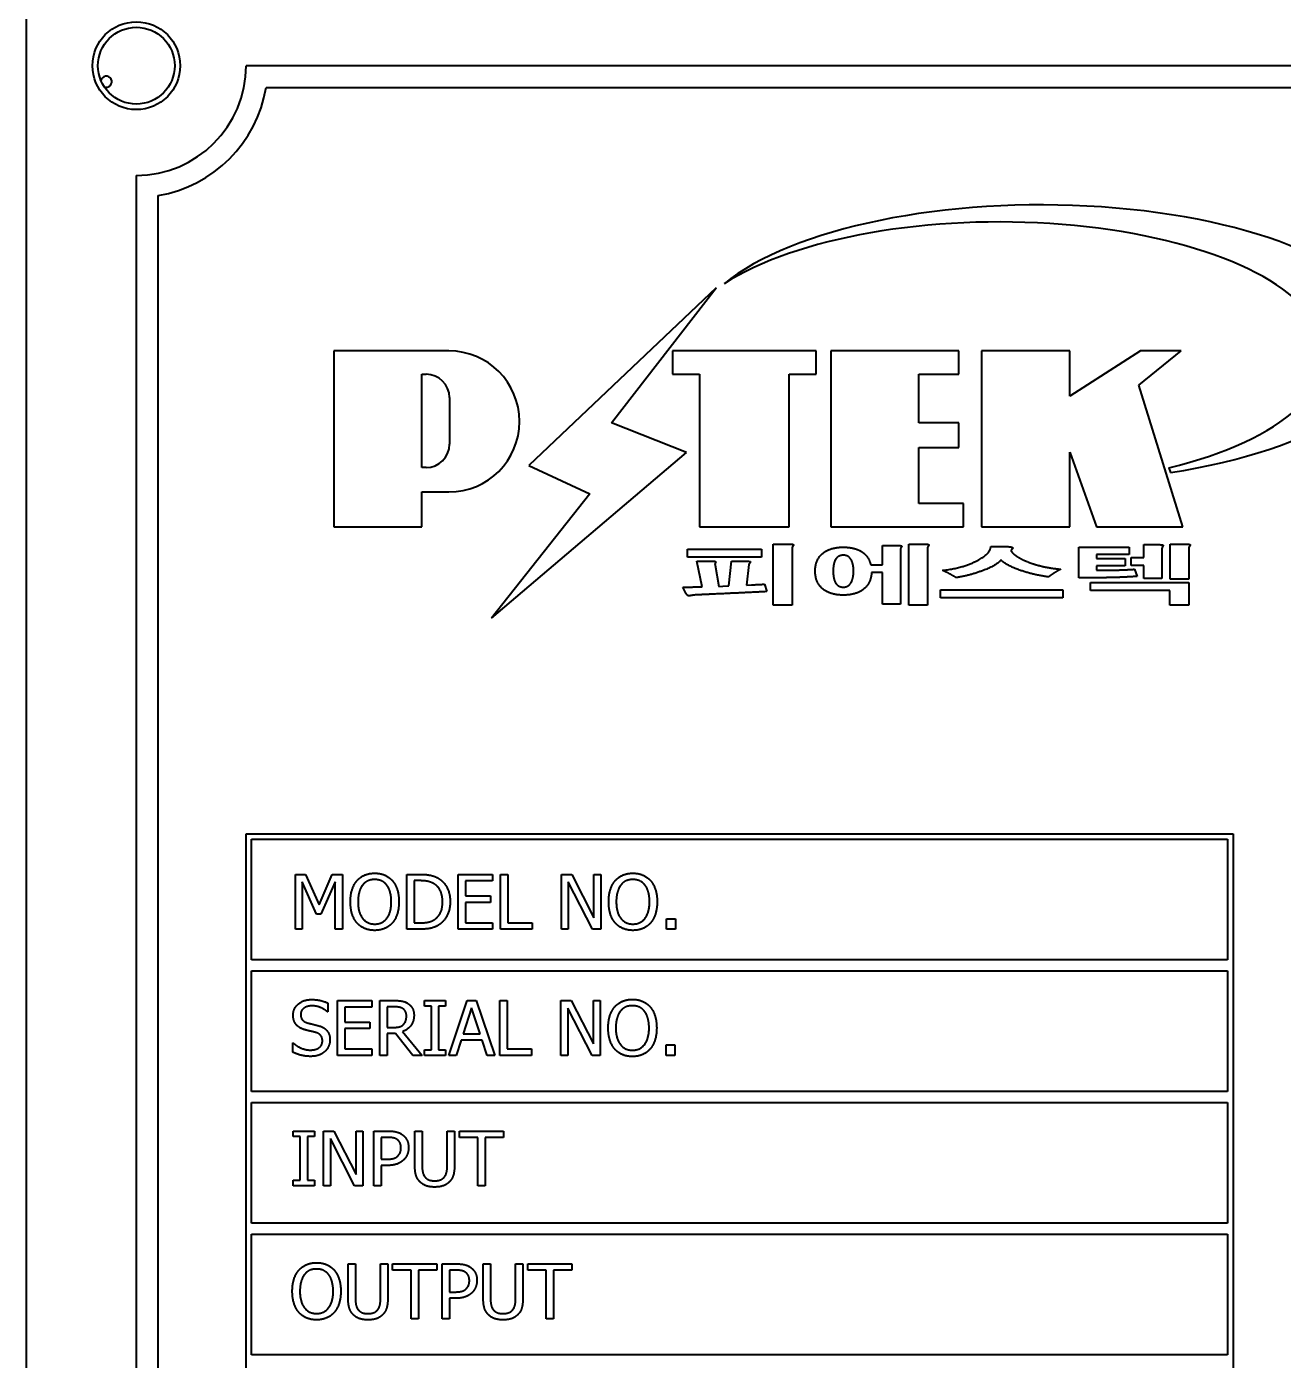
# Model space of a CAD drawing. Header units: millimetres. Extents: x 9486 to 14955, y -8999 to 1872.
# Drawn here: x 12500.2 to 12557.5, y -8071.9 to -8011.1 of the extents above; entities that cross this region are included whole.
import ezdxf

# ---------------------------------------------------------------- set-up
doc = ezdxf.new("R2010")
doc.units = ezdxf.units.MM
doc.layers.add('가시적인 것(ISO)', color=3, linetype='Continuous', lineweight=40)

# ---------------------------------------------------------------- blocks, each defined once
blk = doc.blocks.new('A$C74B527A4')
at = {"layer": '가시적인 것(ISO)'}
for p, q in [((-80, -540.7), (-80, -420.7)), ((70, -425.7), (-70, -425.7)), ((-69.084, -426.7), (69.084, -426.7)), ((-75, -430.7), (-75, -530.7)), ((-74, -529.784), (-74, -431.616)), ((-48.563, -435.82), (-57.1, -443.921)), ((-53.333, -441.978), (-48.563, -435.82)), ((-66, -438.7), (-66, -446.722)), ((-60.748, -438.7), (-66, -438.7)), ((-50.561, -438.7), (-50.561, -439.763)), ((-44.008, -438.7), (-50.561, -438.7)), ((-44.008, -439.763), (-44.008, -438.7)), ((-43.331, -438.7), (-43.331, -446.722)), ((-37.503, -438.7), (-43.331, -438.7)), ((-37.503, -439.763), (-37.503, -438.7)), ((-36.472, -438.7), (-36.472, -446.722)), ((-32.438, -438.7), (-36.472, -438.7)), ((-32.438, -440.758), (-32.438, -438.7)), ((-29.214, -438.7), (-32.438, -440.758)), ((-29.304, -440.254), (-27.368, -438.7)), ((-27.368, -438.7), (-29.214, -438.7)), ((-61.989, -444.016), (-61.989, -439.763)), ((-61.989, -439.763), (-61.786, -439.763)), ((-50.561, -439.763), (-49.324, -439.763)), ((-49.324, -439.763), (-49.324, -446.722)), ((-45.245, -439.763), (-44.008, -439.763)), ((-45.245, -446.722), (-45.245, -439.763)), ((-39.321, -439.763), (-37.503, -439.763)), ((-39.321, -441.969), (-39.321, -439.763)), ((-27.29, -446.722), (-29.304, -440.254)), ((-60.723, -440.826), (-60.723, -442.953)), ((-49.922, -443.334), (-53.333, -441.978)), ((-37.503, -441.969), (-39.321, -441.969)), ((-37.503, -443.098), (-37.503, -441.969)), ((-58.807, -450.875), (-49.922, -443.334)), ((-39.321, -443.098), (-37.503, -443.098)), ((-39.321, -445.659), (-39.321, -443.098)), ((-32.438, -443.313), (-31.232, -446.722)), ((-32.438, -446.722), (-32.438, -443.313)), ((-61.786, -444.016), (-61.989, -444.016)), ((-57.1, -443.921), (-54.32, -445.21)), ((-27.927, -444.032), (-27.86, -444.246)), ((-61.989, -446.722), (-61.989, -445.127)), ((-61.989, -445.127), (-60.748, -445.127)), ((-54.32, -445.21), (-58.807, -450.875)), ((-37.291, -445.659), (-39.321, -445.659)), ((-37.291, -446.722), (-37.291, -445.659)), ((-66, -446.722), (-61.989, -446.722)), ((-49.324, -446.722), (-45.245, -446.722)), ((-43.331, -446.722), (-37.291, -446.722)), ((-36.472, -446.722), (-32.438, -446.722)), ((-31.232, -446.722), (-27.29, -446.722)), ((-49.88, -447.739), (-46.501, -447.739)), ((-49.88, -448.094), (-49.88, -447.739)), ((-46.501, -447.739), (-46.501, -448.094)), ((-45.966, -450.292), (-45.966, -447.501)), ((-45.966, -447.501), (-45.448, -447.501)), ((-45.105, -447.695), (-45.105, -450.292)), ((-40.987, -448.446), (-40.987, -447.559)), ((-40.987, -447.559), (-40.51, -447.559)), ((-40.161, -447.733), (-40.161, -450.246)), ((-39.777, -447.501), (-39.248, -447.501)), ((-39.777, -450.292), (-39.777, -447.501)), ((-38.934, -447.704), (-38.934, -450.292)), ((-36.049, -447.614), (-35.432, -447.614)), ((-32.036, -447.643), (-29.732, -447.643)), ((-32.036, -449.036), (-32.036, -447.643)), ((-29.732, -447.643), (-29.732, -447.98)), ((-29.075, -447.521), (-28.592, -447.521)), ((-29.075, -448.111), (-29.075, -447.521)), ((-28.244, -447.719), (-28.244, -449.074)), ((-27.865, -449.1), (-27.865, -447.501)), ((-27.865, -447.501), (-27.336, -447.501)), ((-27.022, -447.704), (-27.022, -449.1)), ((-46.501, -448.094), (-49.88, -448.094)), ((-49.206, -449.446), (-49.444, -448.277)), ((-49.444, -448.277), (-48.897, -448.277)), ((-48.612, -448.46), (-48.449, -449.429)), ((-47.99, -449.408), (-47.868, -448.277)), ((-47.868, -448.277), (-47.362, -448.277)), ((-47.071, -448.431), (-47.181, -449.371)), ((-41.522, -448.446), (-40.987, -448.446)), ((-31.221, -447.98), (-31.221, -448.161)), ((-29.732, -447.98), (-31.221, -447.98)), ((-31.221, -448.161), (-29.919, -448.161)), ((-31.221, -448.498), (-31.221, -448.696)), ((-29.919, -448.498), (-31.221, -448.498)), ((-29.919, -448.161), (-29.919, -448.498)), ((-29.651, -448.111), (-29.075, -448.111)), ((-29.651, -448.475), (-29.651, -448.111)), ((-29.075, -448.475), (-29.651, -448.475)), ((-29.075, -449.074), (-29.075, -448.475)), ((-40.987, -448.803), (-41.481, -448.803)), ((-40.987, -450.246), (-40.987, -448.803)), ((-31.297, -449.036), (-32.036, -449.036)), ((-31.221, -448.696), (-30.896, -448.696)), ((-29.5, -448.649), (-29.372, -448.972)), ((-28.244, -449.074), (-29.075, -449.074)), ((-27.022, -449.1), (-27.865, -449.1)), ((-49.927, -449.763), (-50.084, -449.464)), ((-48.449, -449.429), (-48.263, -449.417)), ((-48.263, -449.417), (-47.99, -449.408)), ((-47.181, -449.371), (-46.949, -449.359)), ((-46.367, -449.33), (-46.251, -449.667)), ((-38.341, -449.955), (-38.341, -449.592)), ((-38.341, -449.592), (-32.757, -449.592)), ((-32.757, -449.592), (-32.757, -449.955)), ((-31.506, -449.624), (-31.506, -449.26)), ((-31.506, -449.26), (-27.022, -449.26)), ((-27.883, -449.624), (-31.506, -449.624)), ((-27.883, -450.292), (-27.883, -449.624)), ((-27.022, -449.26), (-27.022, -450.292)), ((-45.105, -450.292), (-45.966, -450.292)), ((-40.161, -450.246), (-40.987, -450.246)), ((-38.934, -450.292), (-39.777, -450.292)), ((-32.757, -449.955), (-38.341, -449.955)), ((-27.022, -450.292), (-27.883, -450.292)), ((-70, -460.7), (-25, -460.7)), ((-70, -508.7), (-70, -460.7)), ((-69.75, -466.45), (-69.75, -460.95)), ((-69.75, -460.95), (-25.25, -460.95)), ((-25.25, -460.95), (-25.25, -466.45)), ((-25, -460.7), (-25, -508.7)), ((-67.747, -465.053), (-67.747, -462.553)), ((-67.747, -462.553), (-67.293, -462.553)), ((-66.791, -464.364), (-67.437, -462.899)), ((-67.437, -462.899), (-67.437, -465.053)), ((-67.293, -462.553), (-66.669, -463.944)), ((-66.669, -463.944), (-66.065, -462.553)), ((-65.936, -462.899), (-66.588, -464.364)), ((-66.065, -462.553), (-65.603, -462.553)), ((-65.936, -465.053), (-65.936, -462.899)), ((-65.603, -462.553), (-65.603, -465.053)), ((-62.664, -465.053), (-62.664, -462.553)), ((-62.664, -462.553), (-62.094, -462.553)), ((-62.331, -462.84), (-62.331, -464.765)), ((-62.078, -462.84), (-62.331, -462.84)), ((-60.332, -465.053), (-60.332, -462.553)), ((-60.332, -462.553), (-58.768, -462.553)), ((-58.768, -462.848), (-60, -462.848)), ((-60, -462.848), (-60, -463.533)), ((-58.768, -462.553), (-58.768, -462.848)), ((-58.403, -465.053), (-58.403, -462.553)), ((-58.403, -462.553), (-58.071, -462.553)), ((-58.071, -462.553), (-58.071, -464.757)), ((-55.62, -465.053), (-55.62, -462.553)), ((-55.62, -462.553), (-55.147, -462.553)), ((-54.203, -465.053), (-55.31, -462.897)), ((-55.31, -462.897), (-55.31, -465.053)), ((-55.147, -462.553), (-54.141, -464.532)), ((-54.141, -464.532), (-54.141, -462.553)), ((-54.141, -462.553), (-53.831, -462.553)), ((-53.831, -462.553), (-53.831, -465.053)), ((-60, -463.533), (-58.851, -463.533)), ((-58.851, -463.533), (-58.851, -463.829)), ((-60, -463.829), (-60, -464.757)), ((-58.851, -463.829), (-60, -463.829)), ((-66.588, -464.364), (-66.791, -464.364)), ((-62.331, -464.765), (-62.078, -464.765)), ((-60, -464.757), (-58.768, -464.757)), ((-58.768, -464.757), (-58.768, -465.053)), ((-58.071, -464.757), (-56.955, -464.757)), ((-56.955, -464.757), (-56.955, -465.053)), ((-50.826, -465.053), (-50.826, -464.575)), ((-50.826, -464.575), (-50.425, -464.575)), ((-50.425, -464.575), (-50.425, -465.053)), ((-67.437, -465.053), (-67.747, -465.053)), ((-65.603, -465.053), (-65.936, -465.053)), ((-62.088, -465.053), (-62.664, -465.053)), ((-58.768, -465.053), (-60.332, -465.053)), ((-56.955, -465.053), (-58.403, -465.053)), ((-55.31, -465.053), (-55.62, -465.053)), ((-53.831, -465.053), (-54.203, -465.053)), ((-50.425, -465.053), (-50.826, -465.053)), ((-25.25, -466.45), (-69.75, -466.45)), ((-69.75, -472.45), (-69.75, -466.95)), ((-69.75, -466.95), (-25.25, -466.95)), ((-25.25, -466.95), (-25.25, -472.45)), ((-66.268, -468.42), (-66.268, -468.817)), ((-65.832, -470.803), (-65.832, -468.303)), ((-65.832, -468.303), (-64.268, -468.303)), ((-64.268, -468.303), (-64.268, -468.598)), ((-63.904, -468.303), (-63.259, -468.303)), ((-63.904, -470.803), (-63.904, -468.303)), ((-63.241, -468.59), (-63.571, -468.59)), ((-63.571, -468.59), (-63.571, -469.53)), ((-61.868, -468.558), (-61.868, -468.303)), ((-61.868, -468.303), (-60.899, -468.303)), ((-61.549, -468.558), (-61.868, -468.558)), ((-61.549, -470.547), (-61.549, -468.558)), ((-60.899, -468.558), (-61.217, -468.558)), ((-61.217, -468.558), (-61.217, -470.547)), ((-60.899, -468.303), (-60.899, -468.558)), ((-60.757, -470.803), (-59.915, -468.303)), ((-59.915, -468.303), (-59.505, -468.303)), ((-59.505, -468.303), (-58.662, -470.803)), ((-58.425, -470.803), (-58.425, -468.303)), ((-58.425, -468.303), (-58.093, -468.303)), ((-58.093, -468.303), (-58.093, -470.507)), ((-55.642, -470.803), (-55.642, -468.303)), ((-55.642, -468.303), (-55.17, -468.303)), ((-55.17, -468.303), (-54.163, -470.282)), ((-54.163, -470.282), (-54.163, -468.303)), ((-54.163, -468.303), (-53.853, -468.303)), ((-53.853, -468.303), (-53.853, -470.803)), ((-66.268, -468.817), (-66.292, -468.817)), ((-64.268, -468.598), (-65.5, -468.598)), ((-65.5, -468.598), (-65.5, -469.283)), ((-59.718, -468.643), (-60.103, -469.82)), ((-59.331, -469.82), (-59.718, -468.643)), ((-54.226, -470.803), (-55.332, -468.647)), ((-55.332, -468.647), (-55.332, -470.803)), ((-65.5, -469.283), (-64.351, -469.283)), ((-65.5, -469.579), (-65.5, -470.507)), ((-64.351, -469.579), (-65.5, -469.579)), ((-64.351, -469.283), (-64.351, -469.579)), ((-63.571, -469.53), (-63.28, -469.53)), ((-63.19, -469.808), (-63.571, -469.808)), ((-63.571, -469.808), (-63.571, -470.803)), ((-62.4, -470.803), (-63.19, -469.808)), ((-62.858, -469.715), (-61.969, -470.803)), ((-67.87, -470.653), (-67.87, -470.235)), ((-67.87, -470.235), (-67.846, -470.235)), ((-60.194, -470.104), (-60.421, -470.803)), ((-59.24, -470.104), (-60.194, -470.104)), ((-60.103, -469.82), (-59.331, -469.82)), ((-59.013, -470.803), (-59.24, -470.104)), ((-50.848, -470.803), (-50.848, -470.325)), ((-50.848, -470.325), (-50.447, -470.325)), ((-50.447, -470.325), (-50.447, -470.803)), ((-64.268, -470.803), (-65.832, -470.803)), ((-65.5, -470.507), (-64.268, -470.507)), ((-64.268, -470.507), (-64.268, -470.803)), ((-63.571, -470.803), (-63.904, -470.803)), ((-61.969, -470.803), (-62.4, -470.803)), ((-61.868, -470.803), (-61.868, -470.547)), ((-61.868, -470.547), (-61.549, -470.547)), ((-60.899, -470.803), (-61.868, -470.803)), ((-61.217, -470.547), (-60.899, -470.547)), ((-60.899, -470.547), (-60.899, -470.803)), ((-60.421, -470.803), (-60.757, -470.803)), ((-58.662, -470.803), (-59.013, -470.803)), ((-56.977, -470.803), (-58.425, -470.803)), ((-58.093, -470.507), (-56.977, -470.507)), ((-56.977, -470.507), (-56.977, -470.803)), ((-55.332, -470.803), (-55.642, -470.803)), ((-53.853, -470.803), (-54.226, -470.803)), ((-50.447, -470.803), (-50.848, -470.803)), ((-25.25, -472.45), (-69.75, -472.45)), ((-69.75, -478.45), (-69.75, -472.95)), ((-69.75, -472.95), (-25.25, -472.95)), ((-25.25, -472.95), (-25.25, -478.45)), ((-67.844, -474.505), (-67.844, -474.25)), ((-67.844, -474.25), (-66.876, -474.25)), ((-67.526, -474.505), (-67.844, -474.505)), ((-67.526, -476.495), (-67.526, -474.505)), ((-66.876, -474.505), (-67.194, -474.505)), ((-67.194, -474.505), (-67.194, -476.495)), ((-66.876, -474.25), (-66.876, -474.505)), ((-66.464, -476.75), (-66.464, -474.25)), ((-66.464, -474.25), (-65.992, -474.25)), ((-65.048, -476.75), (-66.154, -474.594)), ((-66.154, -474.594), (-66.154, -476.75)), ((-65.992, -474.25), (-64.985, -476.229)), ((-64.985, -476.229), (-64.985, -474.25)), ((-64.985, -474.25), (-64.675, -474.25)), ((-64.675, -474.25), (-64.675, -476.75)), ((-64.169, -476.75), (-64.169, -474.25)), ((-64.169, -474.25), (-63.541, -474.25)), ((-63.561, -474.538), (-63.837, -474.538)), ((-63.837, -474.538), (-63.837, -475.534)), ((-62.303, -475.81), (-62.303, -474.25)), ((-62.303, -474.25), (-61.971, -474.25)), ((-61.971, -474.25), (-61.971, -475.81)), ((-60.826, -475.818), (-60.826, -474.25)), ((-60.826, -474.25), (-60.494, -474.25)), ((-60.494, -474.25), (-60.494, -475.81)), ((-60.273, -474.546), (-60.273, -474.25)), ((-60.273, -474.25), (-58.263, -474.25)), ((-59.434, -474.546), (-60.273, -474.546)), ((-59.434, -476.75), (-59.434, -474.546)), ((-59.102, -474.546), (-59.102, -476.75)), ((-58.263, -474.546), (-59.102, -474.546)), ((-58.263, -474.25), (-58.263, -474.546)), ((-63.837, -475.534), (-63.61, -475.534)), ((-63.555, -475.818), (-63.837, -475.818)), ((-63.837, -475.818), (-63.837, -476.75)), ((-67.844, -476.75), (-67.844, -476.495)), ((-67.844, -476.495), (-67.526, -476.495)), ((-67.194, -476.495), (-66.876, -476.495)), ((-66.876, -476.495), (-66.876, -476.75)), ((-66.876, -476.75), (-67.844, -476.75)), ((-66.154, -476.75), (-66.464, -476.75)), ((-64.675, -476.75), (-65.048, -476.75)), ((-63.837, -476.75), (-64.169, -476.75)), ((-59.102, -476.75), (-59.434, -476.75)), ((-25.25, -478.45), (-69.75, -478.45)), ((-69.75, -484.45), (-69.75, -478.95)), ((-69.75, -478.95), (-25.25, -478.95)), ((-25.25, -478.95), (-25.25, -484.45)), ((-65.344, -481.863), (-65.344, -480.303)), ((-65.344, -480.303), (-65.012, -480.303)), ((-65.012, -480.303), (-65.012, -481.863)), ((-63.867, -481.871), (-63.867, -480.303)), ((-63.867, -480.303), (-63.535, -480.303)), ((-63.535, -480.303), (-63.535, -481.863)), ((-63.314, -480.598), (-63.314, -480.303)), ((-63.314, -480.303), (-61.304, -480.303)), ((-62.475, -480.598), (-63.314, -480.598)), ((-62.475, -482.803), (-62.475, -480.598)), ((-62.143, -480.598), (-62.143, -482.803)), ((-61.304, -480.598), (-62.143, -480.598)), ((-61.304, -480.303), (-61.304, -480.598)), ((-61.051, -482.803), (-61.051, -480.303)), ((-61.051, -480.303), (-60.423, -480.303)), ((-60.443, -480.59), (-60.719, -480.59)), ((-60.719, -480.59), (-60.719, -481.587)), ((-59.185, -481.863), (-59.185, -480.303)), ((-59.185, -480.303), (-58.853, -480.303)), ((-58.853, -480.303), (-58.853, -481.863)), ((-57.708, -481.871), (-57.708, -480.303)), ((-57.708, -480.303), (-57.376, -480.303)), ((-57.376, -480.303), (-57.376, -481.863)), ((-57.155, -480.598), (-57.155, -480.303)), ((-57.155, -480.303), (-55.145, -480.303)), ((-56.316, -480.598), (-57.155, -480.598)), ((-56.316, -482.803), (-56.316, -480.598)), ((-55.984, -480.598), (-55.984, -482.803)), ((-55.145, -480.598), (-55.984, -480.598)), ((-55.145, -480.303), (-55.145, -480.598)), ((-60.719, -481.587), (-60.492, -481.587)), ((-60.437, -481.871), (-60.719, -481.871)), ((-60.719, -481.871), (-60.719, -482.803)), ((-62.143, -482.803), (-62.475, -482.803)), ((-60.719, -482.803), (-61.051, -482.803)), ((-55.984, -482.803), (-56.316, -482.803)), ((-25.25, -484.45), (-69.75, -484.45))]:
    blk.add_line(p, q, dxfattribs=at)
for radius in [2, 1.75]:
    blk.add_circle((-75, -425.7), radius, dxfattribs=at)
for centre, radius, start, end in [((-75, -425.7), 5, 270, 0), ((-76.37, -426.43), 0.25, 248.54758, 167.55427), ((-75, -425.7), 6, 279.59407, 350.40593), ((-60.748, -441.914), 3.214, 270, 90), ((-61.786, -440.826), 1.063, 0, 90), ((-61.786, -442.953), 1.063, 270, 0)]:
    blk.add_arc(centre, radius, start, end, dxfattribs=at)
for centre, major_axis, ratio, start_param, end_param in [((-33.739, -438.366), (-16.032, 0), 0.39426, 1.946253, 5.837607), ((-35.645, -438.868), (14.853, 0), 0.40699, 5.258849, 8.861799)]:
    blk.add_ellipse(centre, major_axis=major_axis, ratio=ratio, start_param=start_param, end_param=end_param, dxfattribs=at)
for points in [[(-45.448, -447.501), (-45.128, -447.501), (-45.064, -447.515)], [(-45.088, -447.626), (-45.105, -447.661), (-45.105, -447.695)], [(-45.059, -447.576), (-45.082, -447.608), (-45.088, -447.626)], [(-45.064, -447.515), (-45.018, -447.527), (-45.059, -447.576)], [(-43.732, -447.946), (-43.389, -447.643), (-42.761, -447.643)], [(-42.761, -447.643), (-42.238, -447.643), (-41.912, -447.861)], [(-41.912, -447.861), (-41.604, -448.073), (-41.522, -448.446)], [(-40.51, -447.559), (-40.202, -447.559), (-40.132, -447.579)], [(-40.15, -447.684), (-40.161, -447.71), (-40.161, -447.733)], [(-40.126, -447.646), (-40.144, -447.672), (-40.15, -447.684)], [(-40.132, -447.579), (-40.086, -447.594), (-40.126, -447.646)], [(-39.248, -447.501), (-38.951, -447.501), (-38.887, -447.518)], [(-38.922, -447.64), (-38.934, -447.672), (-38.934, -447.704)], [(-38.887, -447.588), (-38.911, -447.62), (-38.922, -447.64)], [(-38.887, -447.518), (-38.847, -447.533), (-38.887, -447.588)], [(-36.706, -448.277), (-36.049, -447.948), (-36.049, -447.614)], [(-35.432, -447.614), (-35.142, -447.614), (-35.072, -447.649)], [(-35.072, -447.649), (-35.002, -447.684), (-35.124, -447.774)], [(-35.124, -447.774), (-35.124, -447.852), (-34.967, -447.978)], [(-28.592, -447.521), (-28.284, -447.521), (-28.22, -447.541)], [(-28.232, -447.658), (-28.244, -447.69), (-28.244, -447.719)], [(-28.209, -447.611), (-28.226, -447.643), (-28.232, -447.658)], [(-28.22, -447.541), (-28.168, -447.556), (-28.209, -447.611)], [(-27.336, -447.501), (-27.04, -447.501), (-26.976, -447.518)], [(-27.01, -447.64), (-27.022, -447.672), (-27.022, -447.704)], [(-26.976, -447.588), (-26.999, -447.62), (-27.01, -447.64)], [(-26.976, -447.518), (-26.935, -447.533), (-26.976, -447.588)], [(-48.897, -448.277), (-48.659, -448.277), (-48.606, -448.292)], [(-48.618, -448.396), (-48.624, -448.428), (-48.612, -448.46)], [(-48.595, -448.347), (-48.612, -448.379), (-48.618, -448.396)], [(-48.606, -448.292), (-48.572, -448.303), (-48.595, -448.347)], [(-47.362, -448.277), (-47.083, -448.277), (-47.024, -448.297)], [(-47.059, -448.39), (-47.071, -448.411), (-47.071, -448.431)], [(-47.03, -448.356), (-47.048, -448.379), (-47.059, -448.39)], [(-47.024, -448.297), (-46.984, -448.309), (-47.03, -448.356)], [(-44.052, -448.728), (-44.052, -448.236), (-43.732, -447.946)], [(-43.116, -448.19), (-43.232, -448.373), (-43.232, -448.728)], [(-42.767, -448.009), (-42.994, -448.009), (-43.116, -448.19)], [(-42.43, -448.19), (-42.546, -448.009), (-42.767, -448.009)], [(-42.302, -448.728), (-42.302, -448.373), (-42.43, -448.19)], [(-38.253, -448.699), (-37.369, -448.609), (-36.706, -448.277)], [(-35.584, -448.228), (-35.752, -448.457), (-36.386, -448.702)], [(-34.735, -448.687), (-35.374, -448.457), (-35.584, -448.228)], [(-34.967, -447.978), (-34.799, -448.114), (-34.514, -448.245)], [(-34.514, -448.245), (-34.188, -448.39), (-33.798, -448.492)], [(-33.798, -448.492), (-33.344, -448.606), (-32.85, -448.646)], [(-43.732, -449.522), (-44.052, -449.234), (-44.052, -448.728)], [(-43.232, -448.728), (-43.232, -449.094), (-43.116, -449.28)], [(-42.43, -449.28), (-42.302, -449.091), (-42.302, -448.728)], [(-41.481, -448.803), (-41.511, -449.277), (-41.83, -449.545)], [(-37.922, -448.862), (-38.085, -448.771), (-38.253, -448.699)], [(-37.631, -449.033), (-37.759, -448.949), (-37.922, -448.862)], [(-36.386, -448.702), (-36.997, -448.934), (-37.631, -449.033)], [(-33.408, -448.998), (-34.089, -448.914), (-34.735, -448.687)], [(-33.135, -448.809), (-33.275, -448.899), (-33.408, -448.998)], [(-32.85, -448.646), (-32.978, -448.707), (-33.135, -448.809)], [(-30.343, -449.022), (-30.779, -449.036), (-31.297, -449.036)], [(-30.896, -448.696), (-30.541, -448.696), (-30.221, -448.684)], [(-29.372, -448.972), (-29.779, -449.007), (-30.343, -449.022)], [(-30.221, -448.684), (-29.866, -448.673), (-29.5, -448.649)], [(-50.084, -449.464), (-49.904, -449.464), (-49.653, -449.458)], [(-49.653, -449.458), (-49.485, -449.452), (-49.206, -449.446)], [(-47.891, -449.746), (-48.705, -449.783), (-49.304, -449.81)], [(-46.251, -449.667), (-47.112, -449.711), (-47.891, -449.746)], [(-46.949, -449.359), (-46.734, -449.35), (-46.635, -449.344)], [(-46.635, -449.344), (-46.466, -449.336), (-46.367, -449.33)], [(-42.761, -449.827), (-43.389, -449.827), (-43.732, -449.522)], [(-43.116, -449.28), (-42.994, -449.464), (-42.767, -449.464)], [(-42.767, -449.464), (-42.546, -449.464), (-42.43, -449.28)], [(-41.83, -449.545), (-42.168, -449.827), (-42.761, -449.827)], [(-49.845, -449.853), (-49.88, -449.842), (-49.927, -449.763)], [(-49.706, -449.847), (-49.81, -449.865), (-49.845, -449.853)], [(-49.549, -449.824), (-49.613, -449.833), (-49.706, -449.847)], [(-49.304, -449.81), (-49.432, -449.813), (-49.549, -449.824)], [(-64.939, -462.838), (-64.793, -462.672), (-64.386, -462.5), (-64.135, -462.5)], [(-64.135, -462.5), (-63.879, -462.5), (-63.47, -462.678), (-63.328, -462.838)], [(-53.166, -462.838), (-53.02, -462.672), (-52.613, -462.5), (-52.362, -462.5)], [(-52.362, -462.5), (-52.107, -462.5), (-51.697, -462.678), (-51.556, -462.838)], [(-65.239, -463.803), (-65.239, -463.489), (-65.083, -463.011), (-64.939, -462.838)], [(-64.688, -463.047), (-64.787, -463.175), (-64.892, -463.56), (-64.892, -463.803)], [(-64.132, -462.788), (-64.313, -462.788), (-64.584, -462.913), (-64.688, -463.047)], [(-63.579, -463.047), (-63.679, -462.917), (-63.958, -462.788), (-64.132, -462.788)], [(-63.375, -463.803), (-63.375, -463.556), (-63.482, -463.173), (-63.579, -463.047)], [(-63.328, -462.838), (-63.186, -463.004), (-63.028, -463.491), (-63.028, -463.803)], [(-62.094, -462.553), (-61.742, -462.553), (-61.341, -462.658), (-61.199, -462.751)], [(-61.418, -462.99), (-61.551, -462.911), (-61.853, -462.84), (-62.078, -462.84)], [(-61.039, -463.801), (-61.039, -463.513), (-61.229, -463.106), (-61.418, -462.99)], [(-61.199, -462.751), (-60.958, -462.911), (-60.692, -463.44), (-60.692, -463.805)], [(-53.466, -463.803), (-53.466, -463.489), (-53.31, -463.011), (-53.166, -462.838)], [(-52.915, -463.047), (-53.014, -463.175), (-53.12, -463.56), (-53.12, -463.803)], [(-52.36, -462.788), (-52.54, -462.788), (-52.812, -462.913), (-52.915, -463.047)], [(-51.807, -463.047), (-51.906, -462.917), (-52.186, -462.788), (-52.36, -462.788)], [(-51.602, -463.803), (-51.602, -463.556), (-51.709, -463.173), (-51.807, -463.047)], [(-51.556, -462.838), (-51.414, -463.004), (-51.256, -463.491), (-51.256, -463.803)], [(-64.941, -464.765), (-65.085, -464.599), (-65.239, -464.111), (-65.239, -463.803)], [(-64.892, -463.803), (-64.892, -464.295), (-64.479, -464.818), (-64.132, -464.818)], [(-64.132, -464.818), (-63.786, -464.818), (-63.375, -464.295), (-63.375, -463.803)], [(-63.028, -463.803), (-63.028, -464.107), (-63.182, -464.599), (-63.328, -464.765)], [(-61.387, -464.599), (-61.213, -464.481), (-61.039, -464.092), (-61.039, -463.801)], [(-60.692, -463.805), (-60.692, -464.147), (-60.97, -464.698), (-61.203, -464.852)], [(-53.168, -464.765), (-53.312, -464.599), (-53.466, -464.111), (-53.466, -463.803)], [(-53.12, -463.803), (-53.12, -464.295), (-52.706, -464.818), (-52.36, -464.818)], [(-52.36, -464.818), (-52.013, -464.818), (-51.602, -464.295), (-51.602, -463.803)], [(-51.256, -463.803), (-51.256, -464.107), (-51.41, -464.599), (-51.556, -464.765)], [(-64.135, -465.105), (-64.388, -465.105), (-64.793, -464.933), (-64.941, -464.765)], [(-63.328, -464.765), (-63.482, -464.939), (-63.889, -465.105), (-64.135, -465.105)], [(-61.203, -464.852), (-61.393, -464.972), (-61.784, -465.053), (-62.088, -465.053)], [(-62.078, -464.765), (-61.857, -464.765), (-61.523, -464.694), (-61.387, -464.599)], [(-52.362, -465.105), (-52.615, -465.105), (-53.02, -464.933), (-53.168, -464.765)], [(-51.556, -464.765), (-51.709, -464.939), (-52.117, -465.105), (-52.362, -465.105)], [(-67.852, -468.973), (-67.852, -468.669), (-67.378, -468.258), (-67.011, -468.258)], [(-66.989, -468.546), (-67.22, -468.546), (-67.506, -468.763), (-67.506, -468.939)], [(-67.011, -468.258), (-66.801, -468.258), (-66.428, -468.341), (-66.268, -468.42)], [(-66.292, -468.817), (-66.412, -468.708), (-66.784, -468.546), (-66.989, -468.546)], [(-63.259, -468.303), (-63.045, -468.303), (-62.755, -468.349), (-62.623, -468.434)], [(-62.844, -468.675), (-62.915, -468.629), (-63.103, -468.59), (-63.241, -468.59)], [(-62.623, -468.434), (-62.491, -468.519), (-62.34, -468.785), (-62.34, -468.981)], [(-53.488, -469.553), (-53.488, -469.239), (-53.332, -468.761), (-53.188, -468.588)], [(-53.188, -468.588), (-53.043, -468.422), (-52.635, -468.25), (-52.384, -468.25)], [(-52.382, -468.538), (-52.562, -468.538), (-52.834, -468.663), (-52.937, -468.797)], [(-52.384, -468.25), (-52.129, -468.25), (-51.72, -468.428), (-51.578, -468.588)], [(-51.829, -468.797), (-51.928, -468.667), (-52.208, -468.538), (-52.382, -468.538)], [(-51.578, -468.588), (-51.436, -468.754), (-51.278, -469.241), (-51.278, -469.553)], [(-67.69, -469.425), (-67.767, -469.342), (-67.852, -469.119), (-67.852, -468.973)], [(-67.506, -468.939), (-67.506, -469.097), (-67.338, -469.285), (-67.179, -469.328)], [(-62.34, -468.981), (-62.34, -469.255), (-62.619, -469.626), (-62.858, -469.715)], [(-62.686, -469.008), (-62.686, -468.898), (-62.763, -468.73), (-62.844, -468.675)], [(-62.828, -469.401), (-62.755, -469.332), (-62.686, -469.137), (-62.686, -469.008)], [(-52.937, -468.797), (-53.036, -468.925), (-53.142, -469.31), (-53.142, -469.553)], [(-51.624, -469.553), (-51.624, -469.306), (-51.732, -468.923), (-51.829, -468.797)], [(-67.277, -469.646), (-67.406, -469.611), (-67.611, -469.508), (-67.69, -469.425)], [(-66.825, -469.759), (-66.94, -469.727), (-67.133, -469.682), (-67.277, -469.646)], [(-67.179, -469.328), (-67.074, -469.356), (-66.768, -469.429), (-66.667, -469.459)], [(-66.517, -470.142), (-66.517, -469.992), (-66.665, -469.806), (-66.825, -469.759)], [(-66.667, -469.459), (-66.41, -469.538), (-66.171, -469.857), (-66.171, -470.09)], [(-63.28, -469.53), (-63.136, -469.53), (-62.907, -469.48), (-62.828, -469.401)], [(-53.19, -470.515), (-53.334, -470.349), (-53.488, -469.861), (-53.488, -469.553)], [(-53.142, -469.553), (-53.142, -470.045), (-52.729, -470.568), (-52.382, -470.568)], [(-52.382, -470.568), (-52.036, -470.568), (-51.624, -470.045), (-51.624, -469.553)], [(-51.278, -469.553), (-51.278, -469.857), (-51.432, -470.349), (-51.578, -470.515)], [(-67.846, -470.235), (-67.682, -470.389), (-67.267, -470.56), (-67.074, -470.56)], [(-67.074, -470.56), (-66.799, -470.56), (-66.517, -470.331), (-66.517, -470.142)], [(-66.171, -470.09), (-66.171, -470.237), (-66.29, -470.521), (-66.397, -470.62)], [(-67.05, -470.847), (-67.321, -470.847), (-67.702, -470.734), (-67.87, -470.653)], [(-66.397, -470.62), (-66.517, -470.73), (-66.821, -470.847), (-67.05, -470.847)], [(-52.384, -470.855), (-52.637, -470.855), (-53.043, -470.683), (-53.19, -470.515)], [(-51.578, -470.515), (-51.732, -470.689), (-52.139, -470.855), (-52.384, -470.855)], [(-63.115, -474.633), (-63.194, -474.58), (-63.405, -474.538), (-63.561, -474.538)], [(-63.541, -474.25), (-63.318, -474.25), (-63.006, -474.323), (-62.887, -474.406)], [(-62.935, -475.014), (-62.935, -474.884), (-63.024, -474.694), (-63.115, -474.633)], [(-62.887, -474.406), (-62.747, -474.501), (-62.589, -474.795), (-62.589, -475.004)], [(-63.077, -475.385), (-63.002, -475.31), (-62.935, -475.133), (-62.935, -475.014)], [(-62.589, -475.004), (-62.589, -475.166), (-62.704, -475.457), (-62.808, -475.559)], [(-63.61, -475.534), (-63.407, -475.534), (-63.158, -475.47), (-63.077, -475.385)], [(-62.808, -475.559), (-62.937, -475.686), (-63.288, -475.818), (-63.555, -475.818)], [(-62.064, -476.572), (-62.196, -476.442), (-62.303, -476.077), (-62.303, -475.81)], [(-61.971, -475.81), (-61.971, -475.984), (-61.926, -476.219), (-61.863, -476.314)], [(-60.934, -476.314), (-60.871, -476.219), (-60.826, -475.986), (-60.826, -475.818)], [(-60.494, -475.81), (-60.494, -476.071), (-60.599, -476.444), (-60.733, -476.572)], [(-61.863, -476.314), (-61.797, -476.416), (-61.566, -476.519), (-61.4, -476.519)], [(-61.4, -476.519), (-61.244, -476.519), (-61, -476.416), (-60.934, -476.314)], [(-61.4, -476.803), (-61.62, -476.803), (-61.949, -476.687), (-62.064, -476.572)], [(-60.733, -476.572), (-60.853, -476.689), (-61.169, -476.803), (-61.4, -476.803)], [(-67.889, -481.553), (-67.889, -481.239), (-67.733, -480.761), (-67.589, -480.588)], [(-67.589, -480.588), (-67.443, -480.422), (-67.036, -480.25), (-66.784, -480.25)], [(-66.782, -480.538), (-66.963, -480.538), (-67.234, -480.663), (-67.338, -480.797)], [(-66.784, -480.25), (-66.529, -480.25), (-66.12, -480.428), (-65.978, -480.588)], [(-66.229, -480.797), (-66.329, -480.667), (-66.608, -480.538), (-66.782, -480.538)], [(-65.978, -480.588), (-65.836, -480.754), (-65.678, -481.241), (-65.678, -481.553)], [(-59.998, -480.686), (-60.077, -480.633), (-60.287, -480.59), (-60.443, -480.59)], [(-60.423, -480.303), (-60.2, -480.303), (-59.888, -480.376), (-59.769, -480.459)], [(-59.817, -481.066), (-59.817, -480.937), (-59.906, -480.746), (-59.998, -480.686)], [(-59.769, -480.459), (-59.629, -480.554), (-59.471, -480.848), (-59.471, -481.056)], [(-67.338, -480.797), (-67.437, -480.925), (-67.542, -481.31), (-67.542, -481.553)], [(-66.025, -481.553), (-66.025, -481.306), (-66.132, -480.923), (-66.229, -480.797)], [(-59.959, -481.437), (-59.884, -481.362), (-59.817, -481.186), (-59.817, -481.066)], [(-59.471, -481.056), (-59.471, -481.218), (-59.586, -481.51), (-59.69, -481.611)], [(-67.591, -482.515), (-67.735, -482.349), (-67.889, -481.861), (-67.889, -481.553)], [(-67.542, -481.553), (-67.542, -482.045), (-67.129, -482.568), (-66.782, -482.568)], [(-66.782, -482.568), (-66.436, -482.568), (-66.025, -482.045), (-66.025, -481.553)], [(-65.678, -481.553), (-65.678, -481.857), (-65.832, -482.349), (-65.978, -482.515)], [(-65.105, -482.624), (-65.237, -482.495), (-65.344, -482.13), (-65.344, -481.863)], [(-65.012, -481.863), (-65.012, -482.037), (-64.967, -482.272), (-64.904, -482.367)], [(-63.974, -482.367), (-63.912, -482.272), (-63.867, -482.039), (-63.867, -481.871)], [(-63.535, -481.863), (-63.535, -482.124), (-63.64, -482.497), (-63.774, -482.624)], [(-60.492, -481.587), (-60.289, -481.587), (-60.04, -481.522), (-59.959, -481.437)], [(-59.69, -481.611), (-59.819, -481.739), (-60.17, -481.871), (-60.437, -481.871)], [(-58.946, -482.624), (-59.078, -482.495), (-59.185, -482.13), (-59.185, -481.863)], [(-58.853, -481.863), (-58.853, -482.037), (-58.808, -482.272), (-58.746, -482.367)], [(-57.816, -482.367), (-57.753, -482.272), (-57.708, -482.039), (-57.708, -481.871)], [(-57.376, -481.863), (-57.376, -482.124), (-57.481, -482.497), (-57.615, -482.624)], [(-66.784, -482.855), (-67.038, -482.855), (-67.443, -482.683), (-67.591, -482.515)], [(-65.978, -482.515), (-66.132, -482.689), (-66.539, -482.855), (-66.784, -482.855)], [(-64.904, -482.367), (-64.838, -482.468), (-64.607, -482.572), (-64.44, -482.572)], [(-64.44, -482.572), (-64.284, -482.572), (-64.041, -482.468), (-63.974, -482.367)], [(-58.746, -482.367), (-58.679, -482.468), (-58.448, -482.572), (-58.282, -482.572)], [(-58.282, -482.572), (-58.126, -482.572), (-57.882, -482.468), (-57.816, -482.367)], [(-64.44, -482.855), (-64.661, -482.855), (-64.989, -482.74), (-65.105, -482.624)], [(-63.774, -482.624), (-63.893, -482.742), (-64.209, -482.855), (-64.44, -482.855)], [(-58.282, -482.855), (-58.502, -482.855), (-58.831, -482.74), (-58.946, -482.624)], [(-57.615, -482.624), (-57.735, -482.742), (-58.051, -482.855), (-58.282, -482.855)]]:
    blk.add_open_spline(points, degree=2, dxfattribs=at)

msp = doc.modelspace()

# ---------------------------------------------------------------- block references
msp.add_blockref('A$C74B527A4', (12580.198, -7587.189))

doc.saveas('drawing.dxf')
